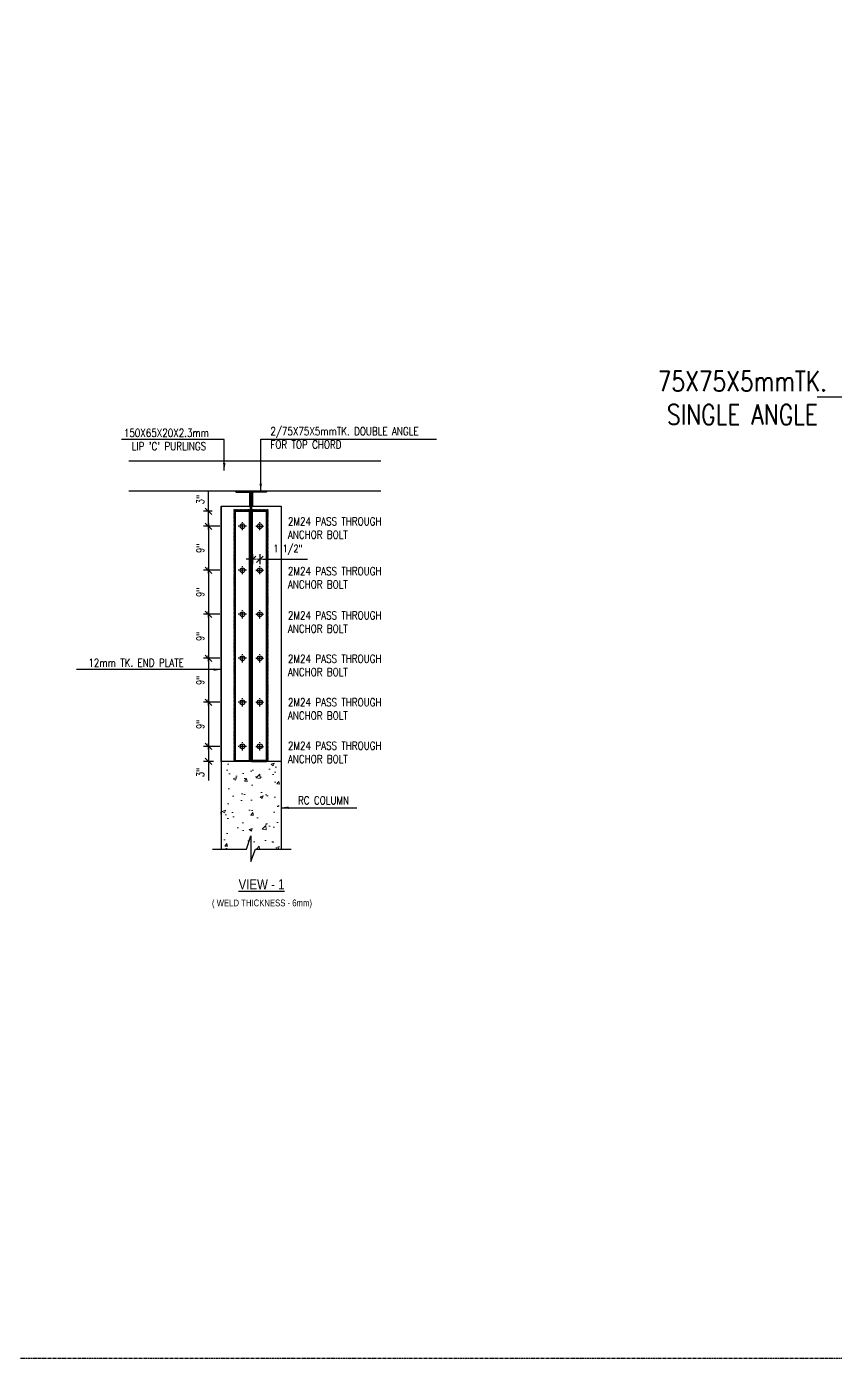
# Model space of a CAD drawing. Extents: x -95606 to 113309, y -42160 to -940.
# Drawn here: x -32404.2 to -32242.5, y -23111.4 to -22845.2 of the extents above; entities that cross this region are included whole.
import ezdxf

# ---------------------------------------------------------------- set-up
doc = ezdxf.new("R2010")
doc.units = 0
doc.header["$LTSCALE"] = 0.02
doc.header["$MEASUREMENT"] = 0
doc.header["$PDMODE"] = 3
doc.header["$PDSIZE"] = -2
doc.linetypes.add('CENTER', pattern=[50.8, 31.75, -6.35, 6.35, -6.35])
doc.linetypes.add('CENTERX2', pattern=[101.6, 63.5, -12.7, 12.7, -12.7])
doc.layers.get('0').update_dxf_attribs({"linetype": 'CONTINUOUS'})
doc.layers.get('DEFPOINTS').update_dxf_attribs({"linetype": 'CONTINUOUS'})
for name, color, linetype in [('A-5T', 4, 'CONTINUOUS'), ('A-GRID', 7, 'CENTERX2'), ('A-P FRAME', 4, 'CONTINUOUS'), ('dimentions', 8, 'CONTINUOUS'), ('DROP', 7, 'CONTINUOUS'), ('EXLINE', 33, 'CONTINUOUS'), ('S-DIM', 7, 'CONTINUOUS'), ('S-TXT', 2, 'CONTINUOUS'), ('ST', 131, 'CONTINUOUS')]:
    doc.layers.add(name, color=color, linetype=linetype)
doc.layers.add('COL HATCH', color=253, linetype='CONTINUOUS', lineweight=5)
doc.layers.add('HACH', color=8, linetype='CONTINUOUS', lineweight=9)
doc.styles.add('ROMANS', font='romans.shx', dxfattribs={"width": 0.8})
doc.styles.get("Standard").update_dxf_attribs({"font": 'ISOCP'})
doc.styles.add('style9', font='romans.shx', dxfattribs={"width": 0.8, "height": 4})
doc.dimstyles.new('DA16', dxfattribs={"dimscale": 16, "dimtxt": 0.1, "dimasz": 0.09375, "dimexe": 0, "dimexo": 0, "dimgap": 0.03125, "dimtad": 1, "dimdec": 0, "dimzin": 7, "dimdsep": 46, "dimlunit": 4, "dimtxsty": 'ROMANS', "dimcen": 0.09375, "dimclrd": 1, "dimclre": 1, "dimclrt": 2, "dimadec": 0, "dimazin": 0, "dimtfac": 0.03125, "dimtdec": 4, "dimtofl": 0, "dimtmove": 0, "dimatfit": 3, "dimfxl": 1, "dimfrac": 2, "dimtolj": 1, "dimtzin": 0, "dimarcsym": 0})
doc.dimstyles.new('TEXT-14', dxfattribs={"dimtxt": 4, "dimasz": 4.5, "dimexe": 3, "dimexo": 6, "dimgap": 2, "dimtad": 1, "dimdec": 0, "dimrnd": 0.5, "dimzin": 1, "dimdsep": 46, "dimlunit": 4, "dimtxsty": 'style9', "dimblk": 'OBLIQUE', "dimcen": 72.09, "dimclrd": 1, "dimclre": 1, "dimclrt": 2, "dimadec": 0, "dimazin": 0, "dimtfac": 1, "dimtdec": 0, "dimtofl": 0, "dimtmove": 0, "dimatfit": 3, "dimfxl": 1, "dimfrac": 2, "dimtolj": 1, "dimtzin": 0, "dimlwd": -1, "dimarcsym": 0})
doc.dimstyles.new('TK16', dxfattribs={"dimscale": 16, "dimtxt": 0.09375, "dimasz": 0.04, "dimexe": 0.0625, "dimexo": 0.015625, "dimgap": 0.046875, "dimtad": 1, "dimdec": 1, "dimzin": 11, "dimdsep": 46, "dimlunit": 4, "dimtxsty": 'ROMANS', "dimblk1": 'TK1', "dimblk2": 'TK1', "dimsah": 1, "dimcen": 0.09375, "dimclrd": 1, "dimclre": 1, "dimclrt": 2, "dimadec": 0, "dimazin": 0, "dimtfac": 1, "dimtofl": 0, "dimtmove": 0, "dimatfit": 3, "dimldrblk": 'TK1', "dimfxl": 1, "dimfrac": 2, "dimtolj": 1, "dimtzin": 9, "dimarcsym": 0})
pattern_1 = [(45, (24.63168, 0), (-0.08838834765, 0.08838834765), [])]

# ---------------------------------------------------------------- blocks, each defined once
blk = doc.blocks.new('TK1')
at = {"color": 4, "linetype": 'Continuous'}
blk.add_line((-1, -1), (1, 1), dxfattribs=at)
at = {"color": 1, "linetype": 'ByBlock'}
blk.add_line((-1, 0), (1, 0), dxfattribs=at)
blk = doc.blocks.new('*D1115')
at = {"layer": 'COL HATCH', "color": 1, "lineweight": -2, "transparency": 16777216}
for p, q in [((-32359.63, -22951.64), (-32360.27, -22951.64)), ((-32358.99, -22950.64), (-32358.99, -22952.64)), ((-32357.55, -22950.64), (-32357.55, -22952.64)), ((-32356.91, -22951.64), (-32348.05, -22951.64))]:
    blk.add_line(p, q, dxfattribs=at)
at = {"layer": 'DEFPOINTS', "color": 0, "lineweight": -2, "transparency": 16777216}
for p in [(-32358.99, -22950.39), (-32358.99, -22951.64), (-32357.55, -22950.39)]:
    blk.add_point(p, dxfattribs=at)
at = {"layer": 'COL HATCH', "color": 1, "lineweight": -2, "transparency": 16777216, "xscale": 0.64, "yscale": 0.64, "zscale": 0.64}
blk.add_blockref('TK1', (-32358.99, -22951.64), dxfattribs=at)
at = {"layer": 'COL HATCH', "color": 1, "lineweight": -2, "transparency": 16777216, "xscale": 0.64, "yscale": 0.64, "zscale": 0.64, "rotation": 180}
blk.add_blockref('TK1', (-32357.55, -22951.64), dxfattribs=at)
at = {"layer": 'COL HATCH', "color": 2, "lineweight": -2, "transparency": 16777216, "insert": (-32351.92, -22949.74), "char_height": 1.5, "attachment_point": 5, "style": 'ROMANS'}
blk.add_mtext('\\A1;1 1/2"', dxfattribs=at)
blk = doc.blocks.new('*D1117')
at = {"layer": 'DEFPOINTS', "color": 0, "lineweight": -2, "transparency": 16777216}
for p in [(-32366.55, -22989.03), (-32367.81, -22992.03), (-32366.55, -22992.03)]:
    blk.add_point(p, dxfattribs=at)
at = {"layer": 'ST', "color": 1, "lineweight": -2, "transparency": 16777216}
for p, q in [((-32366.8, -22989.03), (-32368.81, -22989.03)), ((-32367.81, -22989.67), (-32367.81, -22991.39)), ((-32366.8, -22992.03), (-32368.81, -22992.03)), ((-32367.81, -22992.03), (-32367.81, -22995.83))]:
    blk.add_line(p, q, dxfattribs=at)
at = {"layer": 'ST', "color": 1, "lineweight": -2, "transparency": 16777216, "xscale": 0.64, "yscale": 0.64, "zscale": 0.64}
for p, rotation in [((-32367.81, -22989.03), 90), ((-32367.81, -22992.03), 270)]:
    blk.add_blockref('TK1', p, dxfattribs=dict(at, rotation=rotation))
at = {"layer": 'ST', "color": 2, "transparency": 16777216, "insert": (-32369.45, -22994.25), "char_height": 1.5, "attachment_point": 5, "rotation": 90, "style": 'ROMANS'}
blk.add_mtext('\\A1;3"', dxfattribs=at)
blk = doc.blocks.new('*D1118')
at = {"layer": 'DEFPOINTS', "color": 0, "lineweight": -2, "transparency": 16777216}
for p in [(-32366.81, -22942.04), (-32367.81, -22945.03), (-32366.81, -22945.03)]:
    blk.add_point(p, dxfattribs=at)
at = {"layer": 'ST', "color": 1, "lineweight": -2, "transparency": 16777216}
for p, q in [((-32367.81, -22942.04), (-32367.81, -22938.11)), ((-32367.06, -22942.04), (-32368.81, -22942.04)), ((-32367.81, -22944.39), (-32367.81, -22942.68)), ((-32367.06, -22945.03), (-32368.81, -22945.03))]:
    blk.add_line(p, q, dxfattribs=at)
at = {"layer": 'ST', "color": 1, "lineweight": -2, "transparency": 16777216, "xscale": 0.64, "yscale": 0.64, "zscale": 0.64}
for p, rotation in [((-32367.81, -22942.04), 90), ((-32367.81, -22945.03), 270)]:
    blk.add_blockref('TK1', p, dxfattribs=dict(at, rotation=rotation))
at = {"layer": 'ST', "color": 2, "transparency": 16777216, "insert": (-32369.45, -22939.69), "char_height": 1.5, "attachment_point": 5, "rotation": 90, "style": 'ROMANS'}
blk.add_mtext('\\A1;3"', dxfattribs=at)
blk = doc.blocks.new('*D1119')
at = {"layer": 'DEFPOINTS', "color": 0, "lineweight": -2, "transparency": 16777216}
for p in [(-32365.29, -22953.83), (-32367.81, -22962.63), (-32365.29, -22962.63)]:
    blk.add_point(p, dxfattribs=at)
at = {"layer": 'ST', "color": 1, "lineweight": -2, "transparency": 16777216}
for p, q in [((-32365.54, -22953.83), (-32368.81, -22953.83)), ((-32367.81, -22954.47), (-32367.81, -22961.99)), ((-32365.54, -22962.63), (-32368.81, -22962.63))]:
    blk.add_line(p, q, dxfattribs=at)
at = {"layer": 'ST', "color": 1, "lineweight": -2, "transparency": 16777216, "xscale": 0.64, "yscale": 0.64, "zscale": 0.64}
for p, rotation in [((-32367.81, -22953.83), 90), ((-32367.81, -22962.63), 270)]:
    blk.add_blockref('TK1', p, dxfattribs=dict(at, rotation=rotation))
at = {"layer": 'ST', "color": 2, "transparency": 16777216, "insert": (-32369.45, -22958.23), "char_height": 1.5, "attachment_point": 5, "rotation": 90, "style": 'ROMANS'}
blk.add_mtext('\\A1;9"', dxfattribs=at)
blk = doc.blocks.new('*D1120')
at = {"layer": 'DEFPOINTS', "color": 0, "lineweight": -2, "transparency": 16777216}
for p in [(-32365.29, -22945.03), (-32367.81, -22953.83), (-32365.29, -22953.83)]:
    blk.add_point(p, dxfattribs=at)
at = {"layer": 'ST', "color": 1, "lineweight": -2, "transparency": 16777216}
for p, q in [((-32365.54, -22945.03), (-32368.81, -22945.03)), ((-32367.81, -22945.67), (-32367.81, -22953.19)), ((-32365.54, -22953.83), (-32368.81, -22953.83))]:
    blk.add_line(p, q, dxfattribs=at)
at = {"layer": 'ST', "color": 1, "lineweight": -2, "transparency": 16777216, "xscale": 0.64, "yscale": 0.64, "zscale": 0.64}
for p, rotation in [((-32367.81, -22945.03), 90), ((-32367.81, -22953.83), 270)]:
    blk.add_blockref('TK1', p, dxfattribs=dict(at, rotation=rotation))
at = {"layer": 'ST', "color": 2, "transparency": 16777216, "insert": (-32369.45, -22949.43), "char_height": 1.5, "attachment_point": 5, "rotation": 90, "style": 'ROMANS'}
blk.add_mtext('\\A1;9"', dxfattribs=at)
blk = doc.blocks.new('*D1121')
at = {"layer": 'DEFPOINTS', "color": 0, "lineweight": -2, "transparency": 16777216}
for p in [(-32365.29, -22962.63), (-32367.81, -22971.43), (-32365.29, -22971.43)]:
    blk.add_point(p, dxfattribs=at)
at = {"layer": 'ST', "color": 1, "lineweight": -2, "transparency": 16777216}
for p, q in [((-32365.54, -22962.63), (-32368.81, -22962.63)), ((-32367.81, -22963.27), (-32367.81, -22970.79)), ((-32365.54, -22971.43), (-32368.81, -22971.43))]:
    blk.add_line(p, q, dxfattribs=at)
at = {"layer": 'ST', "color": 1, "lineweight": -2, "transparency": 16777216, "xscale": 0.64, "yscale": 0.64, "zscale": 0.64}
for p, rotation in [((-32367.81, -22962.63), 90), ((-32367.81, -22971.43), 270)]:
    blk.add_blockref('TK1', p, dxfattribs=dict(at, rotation=rotation))
at = {"layer": 'ST', "color": 2, "transparency": 16777216, "insert": (-32369.45, -22967.03), "char_height": 1.5, "attachment_point": 5, "rotation": 90, "style": 'ROMANS'}
blk.add_mtext('\\A1;9"', dxfattribs=at)
blk = doc.blocks.new('*D1122')
at = {"layer": 'DEFPOINTS', "color": 0, "lineweight": -2, "transparency": 16777216}
for p in [(-32365.29, -22971.43), (-32367.81, -22980.23), (-32365.29, -22980.23)]:
    blk.add_point(p, dxfattribs=at)
at = {"layer": 'ST', "color": 1, "lineweight": -2, "transparency": 16777216}
for p, q in [((-32365.54, -22971.43), (-32368.81, -22971.43)), ((-32367.81, -22972.07), (-32367.81, -22979.59)), ((-32365.54, -22980.23), (-32368.81, -22980.23))]:
    blk.add_line(p, q, dxfattribs=at)
at = {"layer": 'ST', "color": 1, "lineweight": -2, "transparency": 16777216, "xscale": 0.64, "yscale": 0.64, "zscale": 0.64}
for p, rotation in [((-32367.81, -22971.43), 90), ((-32367.81, -22980.23), 270)]:
    blk.add_blockref('TK1', p, dxfattribs=dict(at, rotation=rotation))
at = {"layer": 'ST', "color": 2, "transparency": 16777216, "insert": (-32369.45, -22975.83), "char_height": 1.5, "attachment_point": 5, "rotation": 90, "style": 'ROMANS'}
blk.add_mtext('\\A1;9"', dxfattribs=at)
blk = doc.blocks.new('*D1123')
at = {"layer": 'DEFPOINTS', "color": 0, "lineweight": -2, "transparency": 16777216}
for p in [(-32365.29, -22980.23), (-32367.81, -22989.03), (-32365.29, -22989.03)]:
    blk.add_point(p, dxfattribs=at)
at = {"layer": 'ST', "color": 1, "lineweight": -2, "transparency": 16777216}
for p, q in [((-32365.54, -22980.23), (-32368.81, -22980.23)), ((-32367.81, -22980.87), (-32367.81, -22988.39)), ((-32365.54, -22989.03), (-32368.81, -22989.03))]:
    blk.add_line(p, q, dxfattribs=at)
at = {"layer": 'ST', "color": 1, "lineweight": -2, "transparency": 16777216, "xscale": 0.64, "yscale": 0.64, "zscale": 0.64}
for p, rotation in [((-32367.81, -22980.23), 90), ((-32367.81, -22989.03), 270)]:
    blk.add_blockref('TK1', p, dxfattribs=dict(at, rotation=rotation))
at = {"layer": 'ST', "color": 2, "transparency": 16777216, "insert": (-32369.45, -22984.63), "char_height": 1.5, "attachment_point": 5, "rotation": 90, "style": 'ROMANS'}
blk.add_mtext('\\A1;9"', dxfattribs=at)
blk = doc.blocks.new('_Oblique')
at = {"color": 0, "linetype": 'ByBlock', "lineweight": -2}
blk.add_line((-0.5, -0.5), (0.5, 0.5), dxfattribs=at)

msp = doc.modelspace()

# ---------------------------------------------------------------- hatches: boundary and pattern name
at = {"ltscale": 44}
h = msp.add_hatch(dxfattribs=at)
h.set_pattern_fill('ANSI31', color=1)
h.set_pattern_definition([(45, (44.20734, 8.95592), (-0.08838834765, 0.08838834765), [])])
edge = h.paths.add_edge_path()
edge.add_line((-32362.288, -22938.229), (-32359.594, -22938.229))
edge.add_line((-32359.594, -22938.229), (-32359.594, -22940.871))
edge.add_arc((-32359.411, -22940.853), 0.184, 185.6554, 252.81917)
edge.add_line((-32359.465, -22941.029), (-32359.394, -22941.029))
edge.add_line((-32359.394, -22941.029), (-32359.394, -22938.029))
edge.add_line((-32359.394, -22938.029), (-32362.394, -22938.029))
edge.add_line((-32362.394, -22938.029), (-32362.394, -22938.1))
edge.add_arc((-32362.262, -22938.1), 0.131, 180, 258.47457)
h = msp.add_hatch(dxfattribs=at)
h.set_pattern_fill('ANSI31', color=1)
h.set_pattern_definition([(45, (44.40727, 8.95592), (-0.08838834765, 0.08838834765), [])])
edge = h.paths.add_edge_path()
edge.add_line((-32356.299, -22938.229), (-32358.994, -22938.229))
edge.add_line((-32358.994, -22938.229), (-32358.994, -22940.871))
edge.add_arc((-32359.177, -22940.853), 0.184, 287.18083, 354.3446, ccw=False)
edge.add_line((-32359.122, -22941.029), (-32359.194, -22941.029))
edge.add_line((-32359.194, -22941.029), (-32359.194, -22938.029))
edge.add_line((-32359.194, -22938.029), (-32356.194, -22938.029))
edge.add_line((-32356.194, -22938.029), (-32356.194, -22938.1))
edge.add_arc((-32356.325, -22938.1), 0.131, -78.47457, 0, ccw=False)
h = msp.add_hatch(dxfattribs=at)
h.set_pattern_fill('ANSI31', color=1)
h.set_pattern_definition([(45, (44.20734, 13.29281), (-0.08838834765, 0.08838834765), [])])
edge = h.paths.add_edge_path()
edge.add_line((-32362.288, -22991.829), (-32359.594, -22991.829))
edge.add_line((-32359.594, -22991.829), (-32359.594, -22989.186))
edge.add_arc((-32359.411, -22989.205), 0.184, 107.18083, 174.3446, ccw=False)
edge.add_line((-32359.465, -22989.029), (-32359.394, -22989.029))
edge.add_line((-32359.394, -22989.029), (-32359.394, -22992.029))
edge.add_line((-32359.394, -22992.029), (-32362.394, -22992.029))
edge.add_line((-32362.394, -22992.029), (-32362.394, -22991.958))
edge.add_arc((-32362.262, -22991.958), 0.131, 101.52543, 180, ccw=False)
h = msp.add_hatch(dxfattribs=at)
h.set_pattern_fill('ANSI31', color=1)
h.set_pattern_definition([(45, (44.40727, 13.29281), (-0.08838834765, 0.08838834765), [])])
edge = h.paths.add_edge_path()
edge.add_line((-32356.299, -22991.829), (-32358.994, -22991.829))
edge.add_line((-32358.994, -22991.829), (-32358.994, -22989.186))
edge.add_arc((-32359.177, -22989.205), 0.184, 5.6554, 72.81917)
edge.add_line((-32359.122, -22989.029), (-32359.194, -22989.029))
edge.add_line((-32359.194, -22989.029), (-32359.194, -22992.029))
edge.add_line((-32359.194, -22992.029), (-32356.194, -22992.029))
edge.add_line((-32356.194, -22992.029), (-32356.194, -22991.958))
edge.add_arc((-32356.325, -22991.958), 0.131, 360, 438.47457)
at = {"layer": 'COL HATCH', "lineweight": -2}
h = msp.add_hatch(dxfattribs=at)
h.set_pattern_fill('ANSI31', color=253)
h.set_pattern_definition(pattern_1)
h.paths.add_polyline_path([(-32359.394, -22938.029), (-32359.194, -22938.029), (-32359.194, -22948.495), (-32359.394, -22948.495)])
h = msp.add_hatch(dxfattribs=at)
h.set_pattern_fill('ANSI31', color=253, scale=0.5)
h.paths.add_polyline_path([(-32359.394, -22941.709), (-32362.714, -22941.709), (-32362.714, -22992.029), (-32362.394, -22992.029), (-32362.394, -22942.029), (-32359.394, -22942.029)])
h.paths.add_polyline_path([(-32355.874, -22941.709), (-32359.194, -22941.709), (-32359.194, -22942.029), (-32356.194, -22942.029), (-32356.194, -22992.029), (-32355.874, -22992.029)])
h = msp.add_hatch(dxfattribs=at)
h.set_pattern_fill('ANSI31', color=253)
h.set_pattern_definition(pattern_1)
h.paths.add_polyline_path([(-32359.394, -22981.563), (-32359.194, -22981.563), (-32359.194, -22992.029), (-32359.394, -22992.029)])
at = {"layer": 'HACH'}
h = msp.add_hatch(dxfattribs=at)
h.set_pattern_fill('AR-CONC', color=256, scale=0.9)
h.set_pattern_definition([(50, (24.6317, 0), (6.45534164, -0.5647692), [0.675, -7.425]), (355, (24.632, 0), (-1.248762, 6.7697292), [0.54, -5.94]), (100.451444, (25.1696, -0.047), (5.2065796, 6.2049599), [0.5736617, -6.310279]), (46.1842, (24.632, 1.8), (9.605172, -1.4896735), [1.0125, -11.1375]), (96.635635, (25.432, 1.676), (8.4119575, 8.7670674), [0.860493, -9.4654238]), (351.184164, (24.632, 1.8), (8.4119575, 8.7670674), [0.81, -8.91]), (21, (25.5317, 1.35), (5.3721635, -3.62357), [0.675, -7.425]), (326, (25.532, 1.35), (2.189838, 6.5263504), [0.54, -5.94]), (71.451445, (25.9794, 1.048), (7.5620014, 2.9027804), [0.5736617, -6.310279]), (37.5, (24.6317, 0), (0.1094387, 2.99604468), [0, -5.868, 0, -6.03, 0, -5.9625]), (7.5, (24.6317, 0), (2.36762584, 3.5497054), [0, -3.438, 0, -5.733, 0, -2.2725]), (327.5, (22.6247, 0), (4.80440193, -0.20299385), [0, -2.25, 0, -7.02, 0, -9.315]), (317.5, (21.7247, 0), (5.24867552, 0.90094484), [0, -2.925, 0, -4.662, 0, -6.615])])
h.paths.add_polyline_path([(-32359.355, -23006.932), (-32359.355, -23012.074), (-32358.43, -23009.57), (-32353.294, -23009.57), (-32353.294, -22992.029), (-32365.294, -22992.029), (-32365.294, -23009.568), (-32360.23, -23009.568)])

# ---------------------------------------------------------------- linework, layer by layer
at = {"color": 1, "ltscale": 44}
for points in [[(-32362.288, -22938.229), (-32359.594, -22938.229), (-32359.594, -22940.871, 0.3017453), (-32359.465, -22941.029), (-32359.394, -22941.029), (-32359.394, -22938.029), (-32362.394, -22938.029), (-32362.394, -22938.1, 0.3564506), (-32362.288, -22938.229, -0.3564506)], [(-32356.299, -22938.229), (-32358.994, -22938.229), (-32358.994, -22940.871, -0.3017453), (-32359.122, -22941.029), (-32359.194, -22941.029), (-32359.194, -22938.029), (-32356.194, -22938.029), (-32356.194, -22938.1, -0.3564506), (-32356.299, -22938.229, 0.3564506)], [(-32362.288, -22991.829), (-32359.594, -22991.829), (-32359.594, -22989.186, -0.3017453), (-32359.465, -22989.029), (-32359.394, -22989.029), (-32359.394, -22992.029), (-32362.394, -22992.029), (-32362.394, -22991.958, -0.3564506), (-32362.288, -22991.829, 0.3564506)], [(-32356.299, -22991.829), (-32358.994, -22991.829), (-32358.994, -22989.186, 0.3017453), (-32359.122, -22989.029), (-32359.194, -22989.029), (-32359.194, -22992.029), (-32356.194, -22992.029), (-32356.194, -22991.958, 0.3564506), (-32356.299, -22991.829, -0.3564506)]]:
    msp.add_lwpolyline(points, format="xyb", dxfattribs=at)
at = {"layer": 'A-GRID'}
for p, q in [((-32361.034, -22945.847), (-32361.034, -22944.211)), ((-32361.034, -22945.847), (-32361.034, -22944.211)), ((-32357.554, -22945.847), (-32357.554, -22944.211)), ((-32357.554, -22945.847), (-32357.554, -22944.211)), ((-32360.215, -22945.029), (-32361.852, -22945.029)), ((-32358.372, -22945.029), (-32356.735, -22945.029)), ((-32360.215, -22953.829), (-32361.852, -22953.829)), ((-32361.034, -22954.647), (-32361.034, -22953.011)), ((-32361.034, -22954.647), (-32361.034, -22953.011)), ((-32358.372, -22953.829), (-32356.735, -22953.829)), ((-32357.554, -22954.647), (-32357.554, -22953.011)), ((-32357.554, -22954.647), (-32357.554, -22953.011)), ((-32360.215, -22962.629), (-32361.852, -22962.629)), ((-32361.034, -22963.447), (-32361.034, -22961.811)), ((-32361.034, -22963.447), (-32361.034, -22961.811)), ((-32358.372, -22962.629), (-32356.735, -22962.629)), ((-32357.554, -22963.447), (-32357.554, -22961.811)), ((-32357.554, -22963.447), (-32357.554, -22961.811)), ((-32361.034, -22972.247), (-32361.034, -22970.611)), ((-32361.034, -22972.247), (-32361.034, -22970.611)), ((-32357.554, -22972.247), (-32357.554, -22970.611)), ((-32357.554, -22972.247), (-32357.554, -22970.611)), ((-32360.215, -22971.429), (-32361.852, -22971.429)), ((-32358.372, -22971.429), (-32356.735, -22971.429)), ((-32360.215, -22980.229), (-32361.852, -22980.229)), ((-32361.034, -22981.047), (-32361.034, -22979.411)), ((-32361.034, -22981.047), (-32361.034, -22979.411)), ((-32358.372, -22980.229), (-32356.735, -22980.229)), ((-32357.554, -22981.047), (-32357.554, -22979.411)), ((-32357.554, -22981.047), (-32357.554, -22979.411)), ((-32360.215, -22989.029), (-32361.852, -22989.029)), ((-32361.034, -22989.847), (-32361.034, -22988.211)), ((-32361.034, -22989.847), (-32361.034, -22988.211)), ((-32358.372, -22989.029), (-32356.735, -22989.029)), ((-32357.554, -22989.847), (-32357.554, -22988.211)), ((-32357.554, -22989.847), (-32357.554, -22988.211))]:
    msp.add_line(p, q, dxfattribs=at)
at = {"layer": 'A-P FRAME', "color": 3, "ltscale": 7}
for centre in [(-32361.034, -22945.029), (-32357.554, -22945.029), (-32361.034, -22953.829), (-32357.554, -22953.829), (-32361.034, -22962.629), (-32357.554, -22962.629), (-32361.034, -22971.429), (-32357.554, -22971.429), (-32361.034, -22980.229), (-32357.554, -22980.229), (-32361.034, -22989.029), (-32357.554, -22989.029)]:
    msp.add_circle(centre, 0.48, dxfattribs=at)
at = {"layer": 'COL HATCH', "lineweight": -2}
for p, q in [((-32333.337, -22932.05), (-32383.749, -22932.05)), ((-32333.337, -22938.029), (-32383.749, -22938.029))]:
    msp.add_line(p, q, dxfattribs=at)
at = {"layer": 'DROP', "linetype": 'CENTER', "lineweight": -2}
msp.add_lwpolyline([(-34074.971, -15817.993), (-25761.791, -15817.993), (-25761.791, -23111.355), (-34074.971, -23111.355)], close=True, dxfattribs=at)
at = {"layer": 'EXLINE', "lineweight": -2}
for p, q in [((-32365.294, -22941.029), (-32365.294, -23009.568)), ((-32365.294, -22941.029), (-32359.394, -22941.029)), ((-32359.194, -22941.029), (-32353.294, -22941.029)), ((-32353.294, -22941.029), (-32353.294, -23009.57))]:
    msp.add_line(p, q, dxfattribs=at)
at = {"layer": 'S-DIM', "color": 1}
for p, q in [((-32359.594, -22991.829), (-32359.594, -22942.029)), ((-32358.994, -22991.829), (-32358.994, -22942.029))]:
    msp.add_line(p, q, dxfattribs=at)
at = {"layer": 'S-DIM', "color": 3, "linetype": 'Continuous'}
for points in [[(-32359.394, -22938.029), (-32359.194, -22938.029), (-32359.194, -22948.495), (-32359.394, -22948.495)], [(-32359.394, -22981.563), (-32359.194, -22981.563), (-32359.194, -22992.029), (-32359.394, -22992.029)]]:
    msp.add_lwpolyline(points, close=True, dxfattribs=at)
at = {"layer": 'S-DIM', "color": 1}
for points in [[(-32359.194, -22941.029), (-32353.294, -22941.029), (-32353.294, -22992.029), (-32365.294, -22992.029), (-32365.294, -22941.029), (-32359.394, -22941.029)], [(-32366.999, -23009.568), (-32360.23, -23009.568), (-32359.355, -23006.932), (-32359.355, -23012.074), (-32358.43, -23009.57), (-32351.261, -23009.57)]]:
    msp.add_lwpolyline(points, dxfattribs=at)
at = {"layer": 'S-TXT'}
for p, q in [((-32362.394, -22992.029), (-32362.394, -22942.029)), ((-32362.394, -22942.029), (-32359.394, -22942.029)), ((-32359.394, -22992.029), (-32359.394, -22942.029)), ((-32359.194, -22992.029), (-32359.194, -22942.029)), ((-32359.194, -22942.029), (-32356.194, -22942.029)), ((-32356.194, -22992.029), (-32356.194, -22942.029))]:
    msp.add_line(p, q, dxfattribs=at)

# ---------------------------------------------------------------- texts
at = {"layer": 'A-5T', "insert": (-32357.581, -23015.596), "char_height": 2, "attachment_point": 1}
msp.add_mtext('\\pi-4.2123;{\\fSwis721 Cn BT|b0|i0|c0|p34;\\L\\C4;VIEW - 1}', dxfattribs=at)
at = {"layer": 'dimentions', "color": 2, "insert": (-32261.078, -22919.396), "char_height": 4, "attachment_point": 5, "style": 'style9'}
msp.add_mtext_dynamic_manual_height_columns('75X75X5mmTK. \\PSINGLE ANGLE', width=104.19387, gutter_width=16, heights=[0], dxfattribs=at)
at = {"layer": 'S-DIM', "color": 2, "char_height": 1.6, "attachment_point": 4, "style": 'ROMANS'}
for s, width, insert in [("\\pi6.056;150X65X20X2.3mm \\P\\pi7.6407;LIP 'C' PURLINGS", 24.34168, (-32390.79, -22927.707)), ('2/75X75X5mmTK. DOUBLE ANGLE \\PFOR TOP CHORD', 104.19387, (-32355.435, -22927.377))]:
    msp.add_mtext_dynamic_manual_height_columns(s, width=width, gutter_width=16, heights=[0], dxfattribs=dict(at, insert=insert))
at = {"layer": 'S-DIM', "color": 2, "char_height": 1.6, "width": 28.4865, "attachment_point": 4, "style": 'ROMANS'}
for s, insert in [('2M24 PASS THROUGH \\PANCHOR BOLT', (-32351.933, -22945.392)), ('2M24 PASS THROUGH \\PANCHOR BOLT', (-32351.933, -22955.346)), ('2M24 PASS THROUGH \\PANCHOR BOLT', (-32351.933, -22964.179)), ('2M24 PASS THROUGH \\PANCHOR BOLT', (-32351.933, -22972.853)), ('2M24 PASS THROUGH \\PANCHOR BOLT', (-32351.933, -22981.559)), ('2M24 PASS THROUGH \\PANCHOR BOLT', (-32351.933, -22990.232)), ('RC COLUMN', (-32349.912, -22999.822))]:
    msp.add_mtext(s, dxfattribs=dict(at, insert=insert))
at = {"layer": 'S-DIM', "color": 2, "insert": (-32372.736, -22972.305), "char_height": 1.6, "attachment_point": 6, "style": 'ROMANS'}
msp.add_mtext('12mm TK. END PLATE', dxfattribs=at)
at = {"layer": 'S-TXT', "color": 4, "insert": (-32367.118, -23020.526), "char_height": 1.34906, "attachment_point": 4}
msp.add_mtext('{\\fSwis721 Cn BT|b0|i0|c0|p34;( WELD THICKNESS - 6mm)}', dxfattribs=at)

# ---------------------------------------------------------------- dimensions: what is measured, and where the dimension line sits
at = {"layer": 'COL HATCH', "lineweight": -2}
dim = msp.add_linear_dim(base=(-32358.994, -22951.635), p1=(-32357.554, -22950.386), p2=(-32358.994, -22950.386), angle=180, dimstyle='TK16', dxfattribs=at)
dim.commit()
dim.dimension.update_dxf_attribs({"geometry": '*D1115', "text_midpoint": (-32351.918, -22951.635), "dimtype": 160})
at = {"layer": 'ST', "color": 0}
dim = msp.add_linear_dim(base=(-32367.809, -22945.029), p1=(-32366.815, -22942.036), p2=(-32366.809, -22945.029), angle=90, dimstyle='TK16', override={"dimfxl": 1.25, "dimfxlon": 1}, dxfattribs=at)
dim.commit()
dim.dimension.update_dxf_attribs({"geometry": '*D1118', "text_midpoint": (-32367.809, -22939.693), "dimtype": 160})
for base, p1, p2, picture, middle in [((-32367.809, -22953.829), (-32365.294, -22945.029), (-32365.294, -22953.829), '*D1120', (-32369.452, -22949.429)), ((-32367.809, -22962.629), (-32365.294, -22953.829), (-32365.294, -22962.629), '*D1119', (-32369.452, -22958.229)), ((-32367.809, -22971.429), (-32365.294, -22962.629), (-32365.294, -22971.429), '*D1121', (-32369.452, -22967.029)), ((-32367.809, -22980.229), (-32365.294, -22971.429), (-32365.294, -22980.229), '*D1122', (-32369.452, -22975.829)), ((-32367.809, -22989.029), (-32365.294, -22980.229), (-32365.294, -22989.029), '*D1123', (-32369.452, -22984.629)), ((-32367.809, -22992.029), (-32366.552, -22989.029), (-32366.552, -22992.029), '*D1117', (-32369.452, -22994.247))]:
    dim = msp.add_linear_dim(base=base, p1=p1, p2=p2, angle=90, dimstyle='TK16', override={"dimfxl": 1.25, "dimfxlon": 1}, dxfattribs=at)
    dim.commit()
    dim.dimension.update_dxf_attribs({"geometry": picture, "text_midpoint": middle})

# ---------------------------------------------------------------- leaders
at = {"layer": 'dimentions'}
for points in [[(-32364.663, -22933.918), (-32364.663, -22927.677), (-32385.228, -22927.677)], [(-32357.372, -22938.029), (-32357.372, -22927.598), (-32322.222, -22927.598)], [(-32365.294, -22973.693), (-32394.22, -22973.693)], [(-32353.294, -23001.295), (-32338.19, -23001.295)]]:
    msp.add_leader(points, dimstyle='DA16', override={"dimtad": 0}, dxfattribs=at)
at = {"layer": 'EXLINE'}
msp.add_leader([(-32204.239, -22953.982), (-32204.239, -22919.228), (-32246.094, -22919.228)], dimstyle='TEXT-14', override={"dimgap": 2, "dimtad": 0}, dxfattribs=at)

doc.saveas('drawing.dxf')
